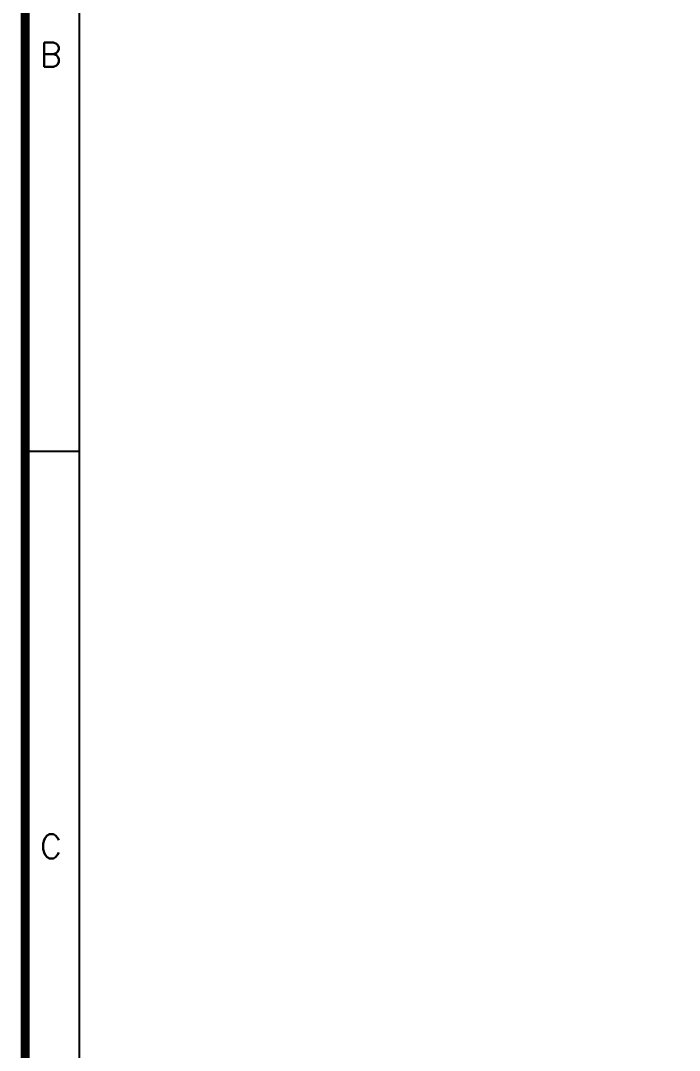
# Model space of a CAD drawing. Extents: x 7620542 to 7843793, y -6476226 to -6093835.
# Drawn here: x 7620542 to 7636511, y -6375462 to -6350490 of the extents above; entities that cross this region are included whole.
import ezdxf
from ezdxf.enums import TextEntityAlignment as Align

# ---------------------------------------------------------------- set-up
doc = ezdxf.new("R2010")
doc.units = 0
doc.header["$LTSCALE"] = 600
doc.header["$MEASUREMENT"] = 0
doc.layers.add('TITLE', color=7, linetype='CONTINUOUS')
doc.styles.add('ROMANS', font='romans.shx')

# ---------------------------------------------------------------- blocks, each defined once
blk = doc.blocks.new('A$C66962185')
at = {"layer": 'TITLE'}
blk.add_line((2.142, -141176.034), (2.142, -140930.66), dxfattribs=at)
at = {"layer": 'TITLE', "color": 0}
blk.add_line((-0.153, -140990.856), (2.142, -140990.856), dxfattribs=at)
at = {"layer": 'TITLE', "color": 7, "const_width": 0.355}
blk.add_lwpolyline([(363, -140928.365), (363, -141178.329), (0, -141178.329), (0, -140928.365)], close=True, dxfattribs=at)
at = {"layer": 'TITLE', "color": 0, "style": 'ROMANS'}
for s, p in [('B', (1.019, -140975.208)), ('C', (1.019, -141006.454))]:
    blk.add_text(s, height=0.952, dxfattribs=at).set_placement(p, align=Align.MIDDLE)

msp = doc.modelspace()

# ---------------------------------------------------------------- block references
at = {"layer": 'TITLE', "xscale": 614.4175770664588, "yscale": 614.4175710082054, "zscale": 614.4175728063115}
msp.add_blockref('A$C66962185', (7620650.707, 80266328.743, -14.83), dxfattribs=at)

doc.saveas('drawing.dxf')
